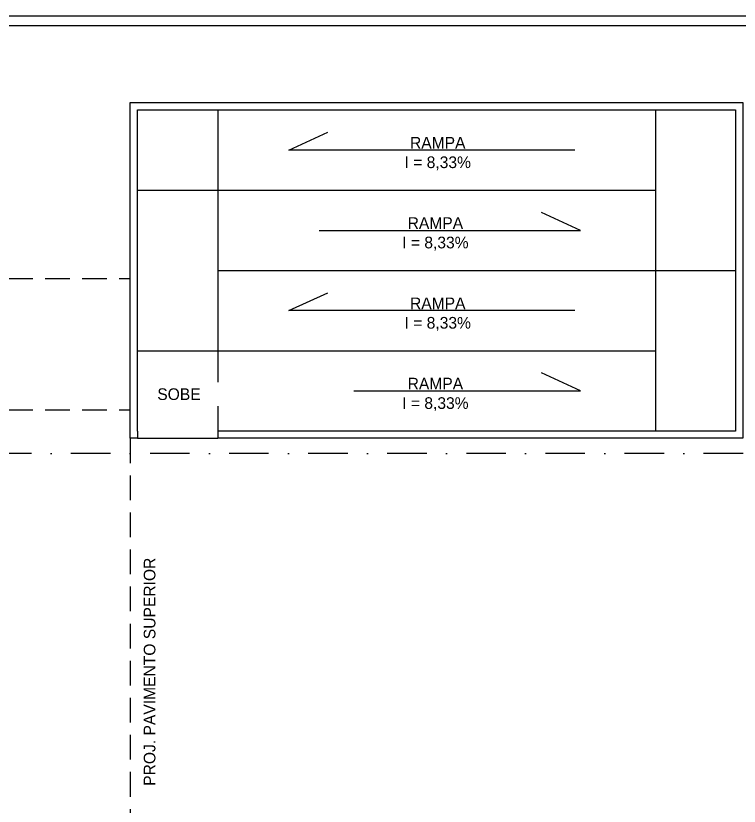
# Model space of a CAD drawing. Header units: centimetres. Extents: x 30244 to 591333, y -111940 to 104227.
# Drawn here: x 429682 to 431170, y 38343 to 39967 of the extents above; entities that cross this region are included whole.
import ezdxf

# ---------------------------------------------------------------- set-up
doc = ezdxf.new("R2010")
doc.units = ezdxf.units.CM
doc.header["$LTSCALE"] = 4
doc.linetypes.add('DASHDOT', pattern=[25.4, 12.7, -6.35, 0, -6.35])
doc.linetypes.add('HIDDENX2', pattern=[19.05, 12.7, -6.35])
for name, color, linetype in [('0.1', 1, 'Continuous'), ('0.4', 4, 'Continuous'), ('0.6', 6, 'Continuous'), ('B-CORTE', 4, 'DASHDOT'), ('C-TEXTO-02', 2, 'Continuous'), ('VISTA3', 3, 'Continuous')]:
    doc.layers.add(name, color=color, linetype=linetype)
doc.styles.add('Símbolos', font='ERASLGHT.TTF')

msp = doc.modelspace()

# ---------------------------------------------------------------- linework, layer by layer
at = {"layer": '0.1'}
for p, q in [((430097.586, 39773.941), (430097.586, 39278.944)), ((430997.586, 39773.941), (430997.586, 39443.944)), ((429932.586, 39608.944), (430997.586, 39608.944)), ((430097.586, 39443.944), (431162.586, 39443.944)), ((430997.586, 39443.944), (430997.586, 39278.944)), ((429932.586, 39278.944), (430997.586, 39278.944)), ((430097.586, 39278.944), (430097.586, 39113.944)), ((430997.586, 39278.944), (430997.586, 39113.944)), ((429932.586, 39098.944), (430097.586, 39098.944))]:
    msp.add_line(p, q, dxfattribs=at)
at = {"layer": '0.1', "linetype": 'HIDDENX2'}
for p, q in [((428523.353, 39427.405), (429917.586, 39427.405)), ((428523.353, 39157.408), (429917.586, 39157.408)), ((429917.586, 39098.944), (429917.586, 38082.941))]:
    msp.add_line(p, q, dxfattribs=at)
at = {"layer": '0.4'}
for points in [[(422498.13, 36977.909), (422478.528, 36977.855), (422860.414, 39967.405), (435860.854, 39967.405), (435022.924, 37551.138)], [(422501.254, 36997.917), (422878.022, 39947.405), (435832.75, 39947.405), (435008.691, 37571.138)]]:
    msp.add_lwpolyline(points, dxfattribs=at)
at = {"layer": '0.6'}
for p, q in [((429932.586, 39113.944), (429932.586, 39098.944)), ((430097.586, 39113.944), (430097.586, 39098.944))]:
    msp.add_line(p, q, dxfattribs=at)
for points in [[(429932.586, 39098.944), (429917.586, 39098.944), (429917.586, 39788.941), (431177.586, 39788.941), (431177.586, 39098.944), (430097.586, 39098.944)], [(429932.586, 39113.944), (429932.586, 39773.941), (431162.586, 39773.941), (431162.586, 39113.944), (430097.586, 39113.944)]]:
    msp.add_lwpolyline(points, dxfattribs=at)
at = {"layer": 'B-CORTE', "ltscale": 1.6}
msp.add_line((435732.564, 39067.623), (422424.219, 39067.623), dxfattribs=at)

# ---------------------------------------------------------------- next in the draw order: texts
at = {"layer": 'C-TEXTO-02', "char_height": 24, "width": 391.80878, "style": 'Símbolos', "bg_fill": 2}
for insert, attachment_point in [((430745.917, 39718.384), 3), ((430349.256, 39553.384), 1), ((430745.917, 39388.384), 3), ((430349.256, 39223.384), 1)]:
    msp.add_mtext('\\pxqc;RAMPA\\PI = 8,33%', dxfattribs=dict(at, insert=insert, attachment_point=attachment_point))
at = {"layer": 'C-TEXTO-02', "insert": (429945.271, 38384.664), "char_height": 24, "width": 536.35929, "attachment_point": 1, "rotation": 90, "style": 'Símbolos', "bg_fill": 2}
msp.add_mtext('PROJ. PAVIMENTO SUPERIOR', dxfattribs=at)

# ---------------------------------------------------------------- next in the draw order: linework, layer by layer
at = {"layer": 'VISTA3'}
for points in [[(430832.06, 39691.444), (430243.91, 39691.444), (430323.982, 39728.196)], [(430305.76, 39526.444), (430843.649, 39526.444), (430763.577, 39563.196)], [(430832.06, 39361.444), (430243.91, 39361.444), (430323.982, 39398.196)], [(430305.76, 39196.444), (430843.649, 39196.444), (430763.577, 39233.196)]]:
    msp.add_lwpolyline(points, dxfattribs=at)

# ---------------------------------------------------------------- next in the draw order: texts
at = {"layer": 'C-TEXTO-02', "insert": (429973.118, 39201.695), "char_height": 24, "width": 391.80878, "attachment_point": 1, "style": 'Símbolos', "bg_fill": 2}
msp.add_mtext('SOBE', dxfattribs=at)

doc.saveas('drawing.dxf')
